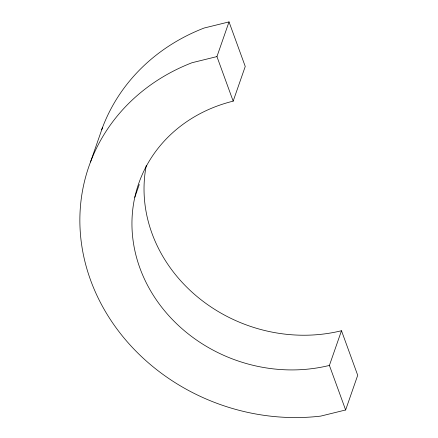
<?xml version="1.0" encoding="UTF-8"?>
<svg xmlns="http://www.w3.org/2000/svg" width="438" height="438" viewBox="0 0 438 438"><rect width="100%" height="100%" fill="white"/><g stroke="black" fill="none" stroke-linecap="round" stroke-linejoin="round"><path stroke-width="0.66" d="M90.502 162.016L102.58 127.327M134.789 197.341L139.262 184.497M216.941 56.59L192.052 62.716A203.675 181.797 19.2 0 0 90.606 280.205A203.675 181.797 19.2 0 0 320.747 416.1L345.637 409.973L329.409 365.423A151.017 134.794 19.2 0 1 139.908 268.072A151.017 134.794 19.2 0 1 233.169 101.145L216.941 56.59L229.025 21.9L204.135 28.027A203.675 181.797 19.2 0 0 101.643 129.851M233.169 101.145L245.247 66.456L229.025 21.9M329.409 365.423L341.492 330.728A151.017 134.794 19.2 0 1 146.319 165.29M345.637 409.973L357.715 375.284L341.492 330.728"/></g></svg>
